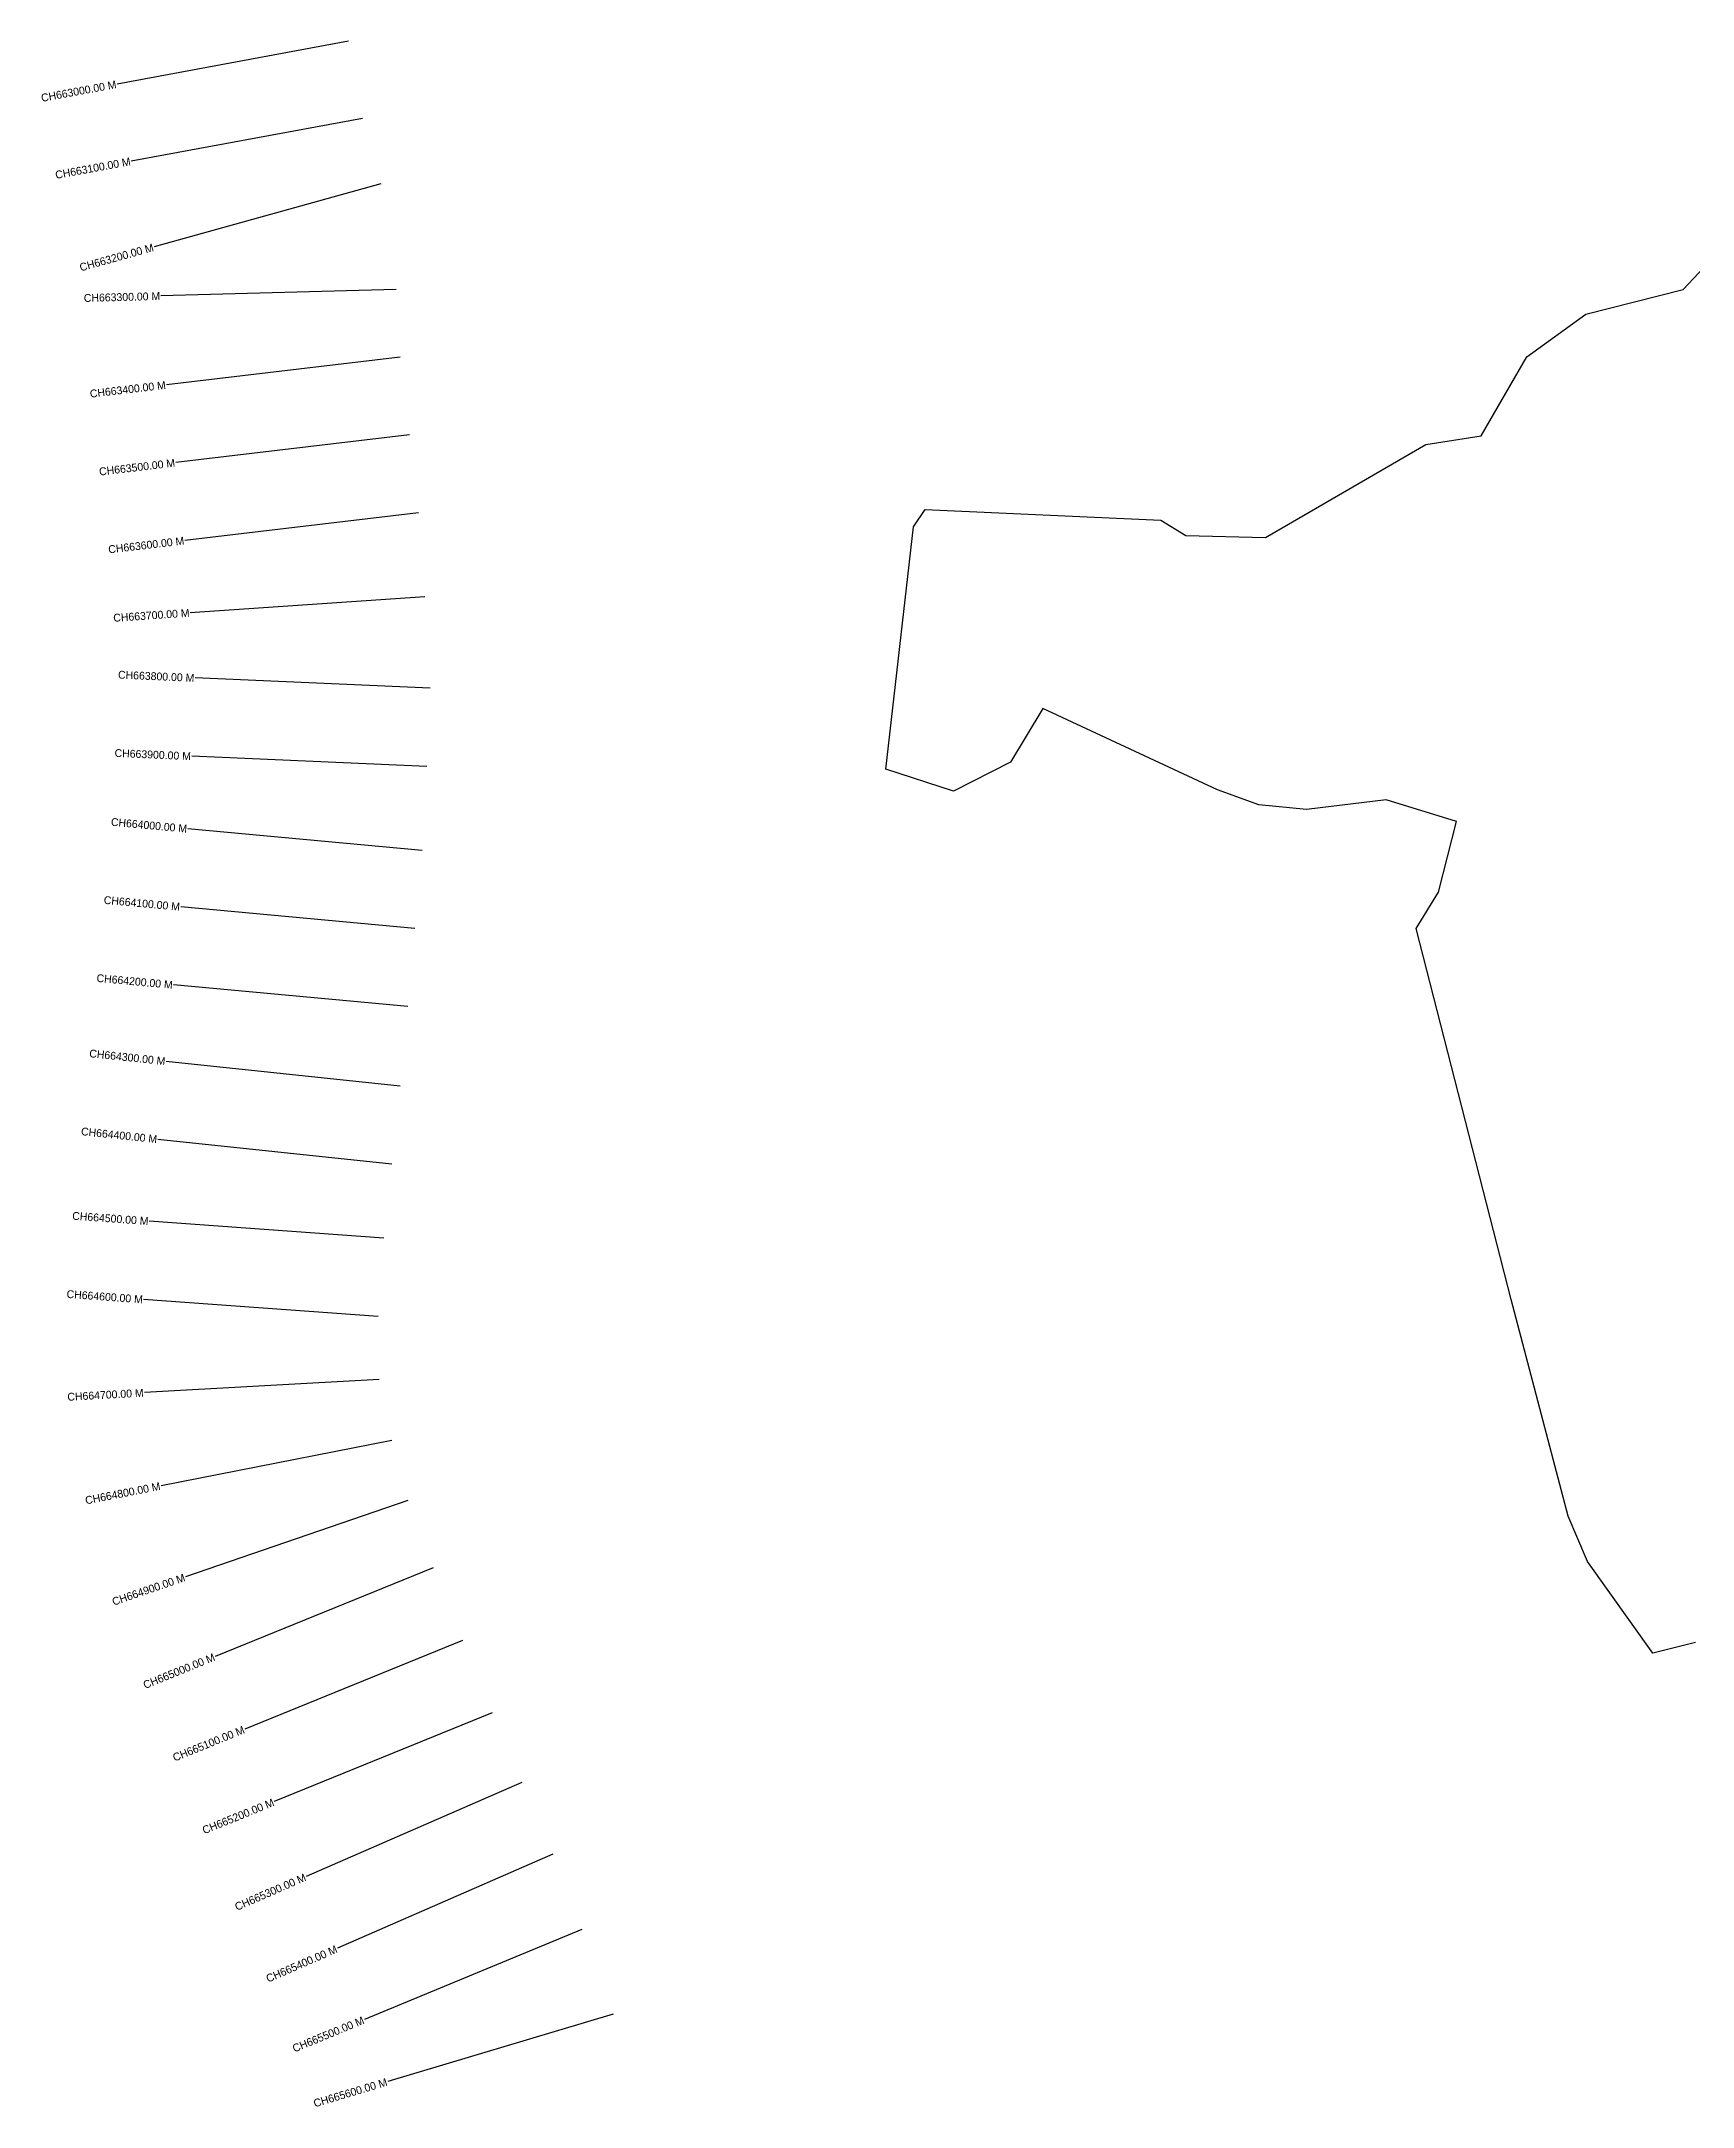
# Model space of a CAD drawing. Header units: metres. Extents: x 334783 to 339765, y 1780285 to 1782920.
# Drawn here: x 334783 to 336889, y 1780285 to 1782920 of the extents above; entities that cross this region are included whole.
import ezdxf
from ezdxf.enums import TextEntityAlignment as Align

# ---------------------------------------------------------------- set-up
doc = ezdxf.new("R2010")
doc.units = ezdxf.units.M
for name, color, linetype in [('CS', 134, 'Continuous'), ('CSMark', 6, 'Continuous'), ('village', 3, 'Continuous')]:
    doc.layers.add(name, color=color, linetype=linetype)

msp = doc.modelspace()

# ---------------------------------------------------------------- linework, layer by layer
at = {"layer": 'CS'}
for p, q in [((335174.2, 1782919.7), (334879.2, 1782865.2)), ((335192.3, 1782821.4), (334897.3, 1782766.9)), ((335215.5, 1782737.9), (334926.5, 1782657.4)), ((335235, 1782602.9), (334935.2, 1782594.9)), ((335240.3, 1782516.8), (334942.3, 1782481.6)), ((335252, 1782417.5), (334954.1, 1782382.3)), ((335263.7, 1782318.2), (334965.8, 1782282.9)), ((335271.9, 1782211), (334972.6, 1782190.7)), ((335278.5, 1782094.6), (334978.8, 1782107.6)), ((335274.2, 1781994.7), (334974.4, 1782007.7)), ((335268.3, 1781887.6), (334969.5, 1781915.1)), ((335259.1, 1781788), (334960.4, 1781815.5)), ((335249.9, 1781688.4), (334951.2, 1781715.9)), ((335240.1, 1781586.8), (334941.8, 1781618.5)), ((335229.6, 1781487.4), (334931.3, 1781519)), ((335219.5, 1781393), (334920.3, 1781414.5)), ((335212.4, 1781293.2), (334913.1, 1781314.8)), ((335213.6, 1781212.5), (334914.1, 1781195.9)), ((335229.7, 1781134.8), (334935.3, 1781077.1)), ((335250.1, 1781058.5), (334966.5, 1780960.8)), ((335282.2, 1780972.5), (335004.3, 1780859.5)), ((335319.9, 1780879.9), (335042, 1780766.8)), ((335357.6, 1780787.3), (335079.7, 1780674.2)), ((335395.3, 1780698.7), (335120.3, 1780578.7)), ((335435.2, 1780607), (335160.3, 1780487.1)), ((335471.8, 1780510.9), (335194.6, 1780396.3)), ((335511.8, 1780403), (335224.4, 1780317))]:
    msp.add_line(p, q, dxfattribs=at)
at = {"layer": 'village', "color": 4}
msp.add_polyline3d([(336892.1, 1780877.3, 0), (336837.7, 1780863.5, 0), (336754.7, 1780980.6, 0), (336730.1, 1781038.2, 0), (336657, 1781314.9, 0), (336536.1, 1781788, 0), (336564.5, 1781834.1, 0), (336587.3, 1781924.3, 0), (336497.9, 1781952.1, 0), (336396.1, 1781939.9, 0), (336335.5, 1781945.6, 0), (336282.7, 1781964.9, 0), (336059.9, 1782068.8, 0), (336018.8, 1782000, 0), (335945.8, 1781963.3, 0), (335859.8, 1781991.4, 0), (335894.9, 1782300.3, 0), (335909.8, 1782322.3, 0), (336210.3, 1782308.7, 0), (336242.1, 1782289.2, 0), (336343.7, 1782286.6, 0), (336548.5, 1782405.3, 0), (336618.8, 1782416.4, 0), (336677.4, 1782517.1, 0), (336752.4, 1782571.5, 0), (336876.5, 1782602.9, 0), (336936.3, 1782667, 0)], dxfattribs=at)

# ---------------------------------------------------------------- texts
at = {"layer": 'CSMark'}
for s, rotation, p in [('CH663000.00 M', 10.4624, (334878.2, 1782865)), ('CH663100.00 M', 10.4624, (334896.3, 1782766.7)), ('CH663200.00 M', 15.5669, (334925.5, 1782657.1)), ('CH663300.00 M', 1.5393, (334934.2, 1782594.8)), ('CH663400.00 M', 6.7425, (334941.3, 1782481.4)), ('CH663500.00 M', 6.7425, (334953.1, 1782382.1)), ('CH663600.00 M', 6.7425, (334964.8, 1782282.8)), ('CH663700.00 M', 3.8611, (334971.6, 1782190.7)), ('CH663800.00 M', 357.5141, (334977.8, 1782107.6)), ('CH663900.00 M', 357.5141, (334973.4, 1782007.7)), ('CH664000.00 M', 354.7442, (334968.5, 1781915.2)), ('CH664100.00 M', 354.7442, (334959.4, 1781815.6)), ('CH664200.00 M', 354.7442, (334950.2, 1781716)), ('CH664300.00 M', 353.9376, (334940.8, 1781618.6)), ('CH664400.00 M', 353.9376, (334930.3, 1781519.1)), ('CH664500.00 M', 355.8853, (334919.3, 1781414.6)), ('CH664600.00 M', 355.8853, (334912.1, 1781314.8)), ('CH664700.00 M', 3.1814, (334913.1, 1781195.8)), ('CH664800.00 M', 11.0915, (334934.3, 1781076.9)), ('CH664900.00 M', 19.0039, (334965.5, 1780960.5)), ('CH665000.00 M', 22.1388, (335003.4, 1780859.1)), ('CH665100.00 M', 22.1388, (335041.1, 1780766.5)), ('CH665200.00 M', 22.1388, (335078.8, 1780673.8)), ('CH665300.00 M', 23.567, (335119.4, 1780578.3)), ('CH665400.00 M', 23.567, (335159.3, 1780486.7)), ('CH665500.00 M', 22.451, (335193.6, 1780395.9)), ('CH665600.00 M', 16.6512, (335223.4, 1780316.8))]:
    msp.add_text(s, height=10, rotation=rotation, dxfattribs=at).set_placement(p, align=Align.MIDDLE_RIGHT)

doc.saveas('drawing.dxf')
